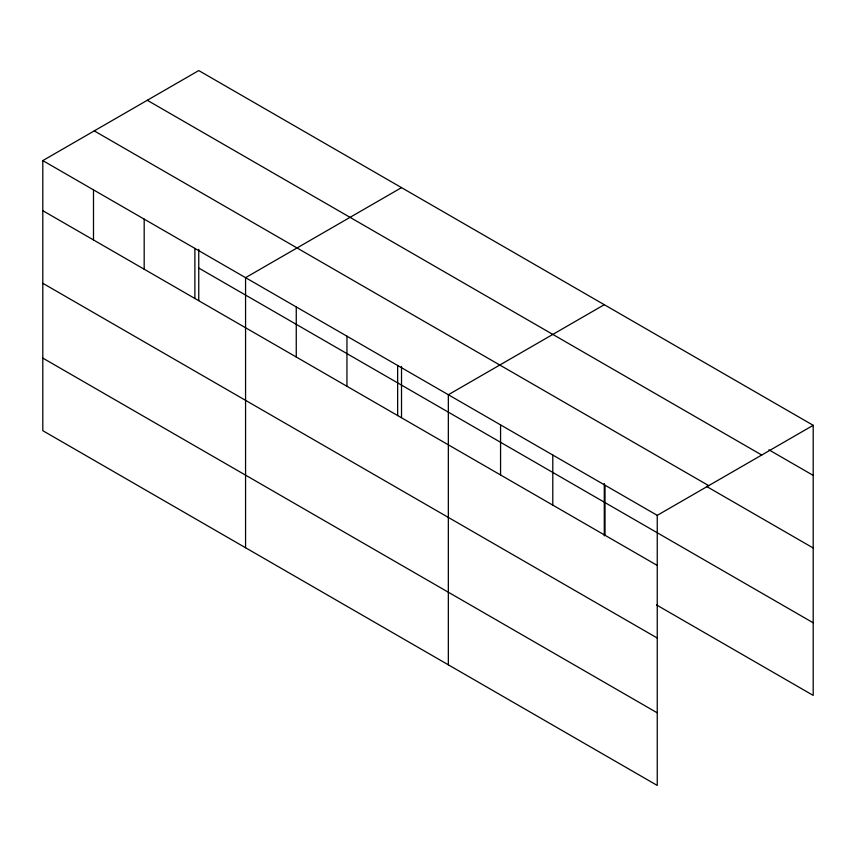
<?xml version="1.0" encoding="UTF-8"?>
<svg xmlns="http://www.w3.org/2000/svg" width="856" height="856" viewBox="0 0 856 856"><rect width="100%" height="100%" fill="white"/><g stroke="black" fill="none" stroke-linecap="round" stroke-linejoin="round"><path stroke-width="1.28" d="M42.8 160.596L657.248 515.355L657.248 785.433L42.8 430.686L42.8 160.596L198.752 70.567L813.2 425.314L813.2 695.404L656.52 604.935M401.518 187.635L245.565 277.665L245.565 547.754M604.283 304.704L448.341 394.734L448.341 664.823M657.248 515.355L813.2 425.314M768.923 449.828L813.2 475.39M147.286 100.28L761.733 455.028M94.267 130.893L708.715 485.641M706.468 486.379L813.2 547.99M198.752 268.046L813.2 622.793M42.8 210.683L657.248 565.431M42.8 283.283L657.248 638.03M42.8 358.086L657.248 712.834M605.021 485.192L605.021 535.278M604.283 483.48L604.283 535.888M552.794 455.039L552.794 505.126M500.567 424.886L500.567 474.973M401.518 366.411L401.518 417.525M397.644 365.469L397.644 415.545M346.948 336.205L346.948 386.281M296.262 306.94L296.262 357.016M198.752 249.342L198.752 300.456M194.879 248.401L194.879 298.476M144.183 219.136L144.183 269.212M93.497 189.871L93.497 239.948"/></g></svg>
